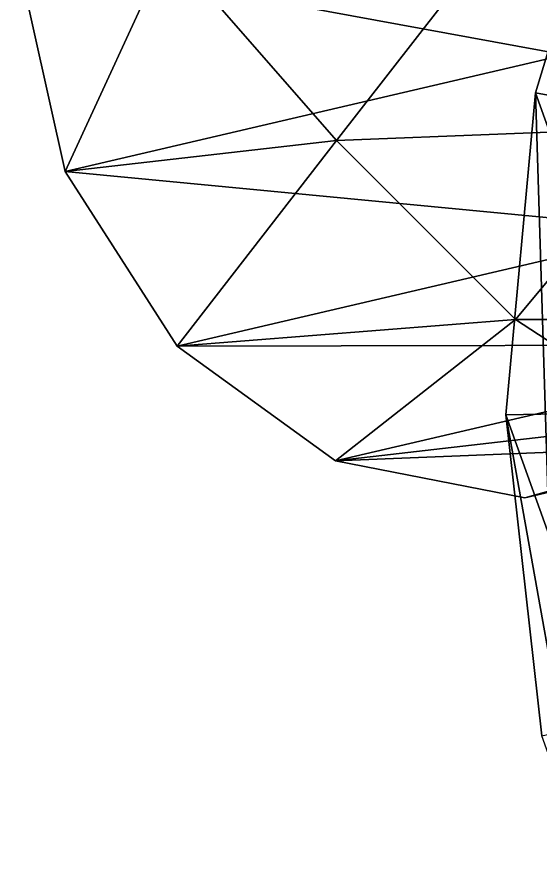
# Model space of a CAD drawing. Extents: x -22.3 to -17.22, y -32.43 to -24.22.
# Drawn here: x -22.301 to -21.792, y -28.305 to -27.489 of the extents above; entities that cross this region are included whole.
import ezdxf

# ---------------------------------------------------------------- set-up
doc = ezdxf.new("R2010")
doc.units = 0

msp = doc.modelspace()

# ---------------------------------------------------------------- linework, layer by layer
at = {"layer": 'Assistant_3D23', "color": 1}
for points in [[(-21.8139, -27.3139, -75.76525), (-22.30133, -27.42761, -78.29815), (-21.76824, -27.52551, -75.76782)], [(-21.26062, -27.32745, -73.22308), (-21.8139, -27.3139, -75.76525), (-21.21649, -27.53863, -73.23675)], [(-21.76824, -27.52551, -75.76782), (-21.21649, -27.53863, -73.23675), (-21.8139, -27.3139, -75.76525)], [(-21.66027, -27.596, -78.39825), (-21.83502, -27.40917, -78.38079), (-21.51574, -27.39642, -78.43737)], [(-21.99029, -27.609, -78.3399), (-22.15411, -27.42144, -78.32397), (-21.83502, -27.40917, -78.38079)], [(-21.83502, -27.40917, -78.38079), (-21.66027, -27.596, -78.39825), (-21.99029, -27.609, -78.3399)], [(-22.25415, -27.63903, -78.29174), (-22.30133, -27.42761, -78.29815), (-22.15411, -27.42144, -78.32397)], [(-22.25415, -27.63903, -78.29174), (-21.76824, -27.52551, -75.76782), (-22.30133, -27.42761, -78.29815)], [(-22.15411, -27.42144, -78.32397), (-21.99029, -27.609, -78.3399), (-22.25415, -27.63903, -78.29174)], [(-21.76824, -27.52551, -75.76782), (-22.25415, -27.63903, -78.29174), (-21.66101, -27.69586, -75.78411)], [(-21.81646, -27.78314, -78.35803), (-21.99029, -27.609, -78.3399), (-21.66027, -27.596, -78.39825)], [(-21.66027, -27.596, -78.39825), (-21.48547, -27.78314, -78.41613), (-21.81646, -27.78314, -78.35803)], [(-22.1455, -27.80902, -78.29901), (-22.25415, -27.63903, -78.29174), (-21.99029, -27.609, -78.3399)], [(-21.99029, -27.609, -78.3399), (-21.81646, -27.78314, -78.35803), (-22.1455, -27.80902, -78.29901)], [(-22.1455, -27.80902, -78.29901), (-21.66101, -27.69586, -75.78411), (-22.25415, -27.63903, -78.29174)], [(-21.66101, -27.69586, -75.78411), (-22.1455, -27.80902, -78.29901), (-21.50781, -27.80761, -75.81097)], [(-21.99127, -27.92059, -78.31811), (-22.1455, -27.80902, -78.29901), (-21.81646, -27.78314, -78.35803)], [(-21.81646, -27.78314, -78.35803), (-21.62792, -27.90618, -78.38262), (-21.99127, -27.92059, -78.31811)], [(-21.62792, -27.90618, -78.38262), (-21.81646, -27.78314, -78.35803), (-21.48547, -27.78314, -78.41613)], [(-21.3247, -27.84362, -75.846), (-21.80725, -27.9566, -78.34802), (-21.14581, -27.79321, -75.88244)], [(-21.62792, -27.90618, -78.38262), (-21.14581, -27.79321, -75.88244), (-21.80725, -27.9566, -78.34802)], [(-21.99127, -27.92059, -78.31811), (-21.50781, -27.80761, -75.81097), (-22.1455, -27.80902, -78.29901)], [(-21.50781, -27.80761, -75.81097), (-21.99127, -27.92059, -78.31811), (-21.3247, -27.84362, -75.846)], [(-21.80725, -27.9566, -78.34802), (-21.3247, -27.84362, -75.846), (-21.99127, -27.92059, -78.31811)], [(-21.80725, -27.9566, -78.34802), (-21.99127, -27.92059, -78.31811), (-21.62792, -27.90618, -78.38262)]]:
    msp.add_3dface(points, dxfattribs=at)
at = {"layer": 'Cylindre_13', "color": 252}
for points in [[(-21.79681, -27.56268, -24.96191), (-21.70812, -27.26971, -25.00531), (-21.75488, -27.67999, -25.66815)], [(-21.70812, -27.26971, -25.00531), (-21.79681, -27.56268, -24.96191), (-20.25537, -27.846, -24.82336)], [(-21.82562, -27.87597, -24.91162), (-21.79681, -27.56268, -24.96191), (-21.78369, -27.99322, -25.61785)], [(-21.79681, -27.56268, -24.96191), (-21.82562, -27.87597, -24.91162), (-20.25537, -27.846, -24.82336)], [(-21.75488, -27.67999, -25.66815), (-21.78369, -27.99322, -25.61785), (-21.79681, -27.56268, -24.96191)], [(-20.25537, -27.846, -24.82336), (-20.25537, -27.846, -24.82336), (-21.79681, -27.56268, -24.96191)], [(-20.25537, -27.846, -24.82336), (-20.25537, -27.846, -24.82336), (-21.82562, -27.87597, -24.91162)], [(-21.82562, -27.87597, -24.91162), (-21.79071, -28.18811, -24.85772), (-20.25537, -27.846, -24.82336)], [(-21.78369, -27.99322, -25.61785), (-21.74877, -28.30535, -25.56396), (-21.82562, -27.87597, -24.91162)], [(-21.79071, -28.18811, -24.85772), (-21.82562, -27.87597, -24.91162), (-21.74877, -28.30535, -25.56396)]]:
    msp.add_3dface(points, dxfattribs=at)

doc.saveas('drawing.dxf')
